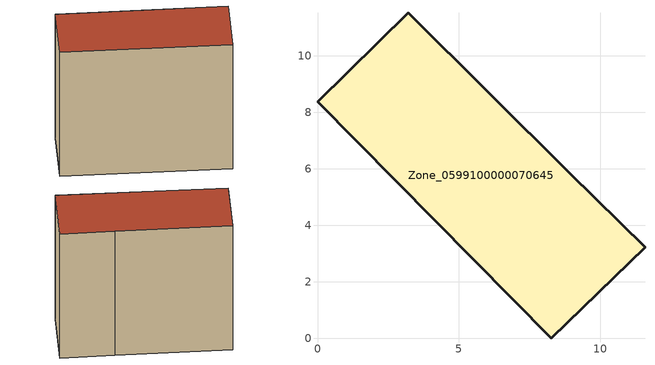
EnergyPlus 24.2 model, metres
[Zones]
Zone_0599100000070645
 floor ground (C_G): 8.27,0 0,8.37 3.22,11.53 8.92,5.85 11.59,3.22 z1.83
 wall outside (C_F): 8.27,0 11.59,3.22 8.92,5.85 3.22,11.53 0,8.37 8.27,0 z1.83:12.07
 roof outside (C_R): 0,8.37 8.27,0 11.59,3.22 8.92,5.85 3.22,11.53 z12.07
[BUILDING]
Pand.0599100000070645: North Axis=0; Terrain=City; Loads Convergence Tolerance Value=0.04; Temperature Convergence Tolerance Value=0.4; Solar Distribution=FullExterior; Maximum Number of Warmup Days=25; Minimum Number of Warmup Days=1
[Site:Location]
Rotterdam.The.Hague.AP_ZH_NLD Design_Conditions: Latitude=51.96; Longitude=4.45; Time Zone=1; Elevation=-4.5
[SITE:GROUNDTEMPERATURE:BUILDINGSURFACE]
18, 18, 18, 18, 18, 18, 18, 18, 18, 18, 18, 18
[MATERIAL] Thermal Absorptance=0.9; Solar Absorptance=0.7; Visible Absorptance=0.7
Name | Roughness | Thickness | Conductivity | Density | Specific Heat
G.TI.1946 | MediumSmooth | 0.15 | 1 | 540 | 1210
F.TI.1946 | Rough | 0.3 | 0.857143 | 1920 | 840
R.TI.1946 | MediumRough | 0.2 | 0.1 | 1500 | 1000
[CONSTRUCTION]
C_G: G.TI.1946
C_F: F.TI.1946
C_R: R.TI.1946
[ZONE]
Zone_0599100000070645: Type=1; Multiplier=1; Ceiling Height=Autocalculate; Volume=Autocalculate; Floor Area=autocalculate; Part of Total Floor Area=Yes
[ZONEINFILTRATION:DESIGNFLOWRATE]
Infil_Zone_0599100000070645: Zone or ZoneList or Space or SpaceList=Zone_0599100000070645; Schedule=AlwaysOn; Design Flow Rate Calculation Method=Flow/Area; Flow Rate per Floor Area=0.003; Constant Term Coefficient=1; Temperature Term Coefficient=0; Velocity Term Coefficient=0; Velocity Squared Term Coefficient=0
[HVACTEMPLATE:ZONE:IDEALLOADSAIRSYSTEM]
Zone_0599100000070645: Maximum Heating Supply Air Temperature=50; Minimum Cooling Supply Air Temperature=13; Maximum Heating Supply Air Humidity Ratio=0.0156; Minimum Cooling Supply Air Humidity Ratio=0.0077; Heating Limit=NoLimit; Cooling Limit=NoLimit; Dehumidification Control Type=ConstantSensibleHeatRatio; Cooling Sensible Heat Ratio=0.7; Dehumidification Setpoint=60; Humidification Control Type=None; Humidification Setpoint=30; Outdoor Air Method=None; Outdoor Air Flow Rate per Person=0.00944; Outdoor Air Flow Rate per Zone Floor Area=0; Outdoor Air Flow Rate per Zone=0; Demand Controlled Ventilation Type=None; Outdoor Air Economizer Type=NoEconomizer; Heat Recovery Type=None; Sensible Heat Recovery Effectiveness=0.7; Latent Heat Recovery Effectiveness=0.65
[ZONECONTROL:THERMOSTAT]
ThermostatControl_Zone_0599100000070645: Zone or ZoneList=Zone_0599100000070645; Control Type Schedule=DualSetpointControlType; Control 1=Thermostat_Zone_0599100000070645; Temperature Difference Between Cutout And Setpoint=0
[THERMOSTATSETPOINT:DUALSETPOINT]
Thermostat_Zone_0599100000070645: Heating Setpoint Temperature Schedule=HeatingSetpoint_Zone_0599100000070645; Cooling Setpoint Temperature Schedule=CoolingSetpoint_Zone_0599100000070645
[SCHEDULE:COMPACT]
HeatingSetpoint_Zone_0599100000070645: Through: 12/31, For: AllDays, Until: 24:00, 21
CoolingSetpoint_Zone_0599100000070645: Through: 12/31, For: AllDays, Until: 24:00, 24
DualSetpointControlType: Through: 12/31, For: AllDays, Until: 24:00, 4
AlwaysOn: Through: 12/31, For: AllDays, Until: 24:00, 1
